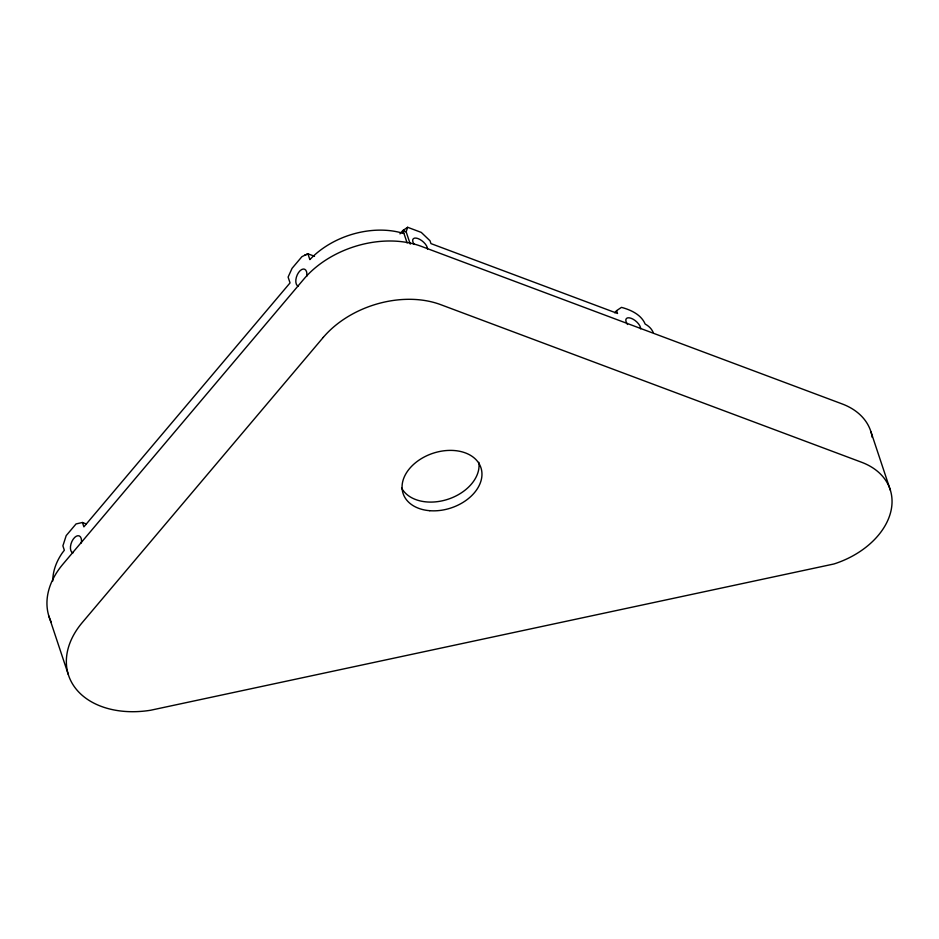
<?xml version="1.0" encoding="UTF-8"?>
<svg xmlns="http://www.w3.org/2000/svg" width="939" height="939" viewBox="0 0 939 939"><rect width="100%" height="100%" fill="white"/><g stroke="black" fill="none" stroke-linecap="round" stroke-linejoin="round"><path stroke-width="1.41" d="M410.261 244.14L406.164 231.851L407.643 227.297L421.271 232.403L430.027 240.783L430.966 243.6L617.533 313.462L616.594 310.645L621.477 307.37C630.914 309.893 641.255 314.682 645.175 324.072A30.177 21.198 -18.4 0 1 653.168 332.371M399.979 233.87L402.69 230.665L407.643 227.297M614.787 312.793L616.594 310.645M402.69 230.665L403.617 233.471L402.432 233.118A73.371 51.516 -18.4 0 0 310.75 258.695L309.858 259.634L307.922 253.8L305.011 255.15L307.922 253.8L314.518 256.277M305.011 255.15L301.912 256.676L292.064 268.331L288.109 277.087L290.045 282.909L83.888 526.861L82.432 522.495L76.047 523.939L66.2 535.606L62.89 545.864L64.345 550.242L62.279 552.942A73.348 51.504 -18.4 0 0 52.795 580.912M406.164 231.851L404.639 231.299L404.099 229.679M82.432 522.495L86.411 523.974M871.005 431.975L890.407 490.299M402.972 230.466L407.115 242.931M48.828 615.996L68.23 674.308M872.225 437.41A75.519 53.03 -18.4 0 0 842.166 403.934L421.282 246.335A86.318 60.601 -18.4 0 0 303.849 279.094L62.89 564.222A86.318 60.601 -18.4 0 0 51.129 621.911M627.534 324.495A9.061 4.237 40.2 0 1 630.832 318.192A9.061 4.237 40.2 0 1 640.68 328.885M414.181 244.469A9.061 4.237 40.2 0 1 417.773 238.494A9.061 4.237 40.2 0 1 427.538 249.07M298.356 286.219A9.061 4.871 -69.5 0 1 296.372 277.216A9.061 4.871 -69.5 0 1 303.297 269.024A9.061 4.871 -69.5 0 1 306.724 276.312M72.984 552.907A9.061 4.871 -69.5 0 1 71 543.892A9.061 4.871 -69.5 0 1 77.925 535.711A9.061 4.871 -69.5 0 1 81.353 543M478.831 462.352A40.999 28.792 -18.4 0 1 448.196 499.184A40.999 28.792 -18.4 0 1 401.599 488.045M323.251 337.406L82.28 622.545A86.318 60.601 -18.4 0 0 75.613 688.416A86.318 60.601 -18.4 0 0 150.674 710.236L833.938 563.975A75.519 53.03 -18.4 0 0 890.477 512.917A75.519 53.03 -18.4 0 0 861.556 462.246L440.684 304.647A86.318 60.601 -18.4 0 0 323.251 337.406M429.769 510.699A40.999 28.792 -18.4 0 0 481.073 468.15A40.999 28.792 -18.4 0 0 415.202 462.997A40.999 28.792 -18.4 0 0 429.769 510.699"/></g></svg>
